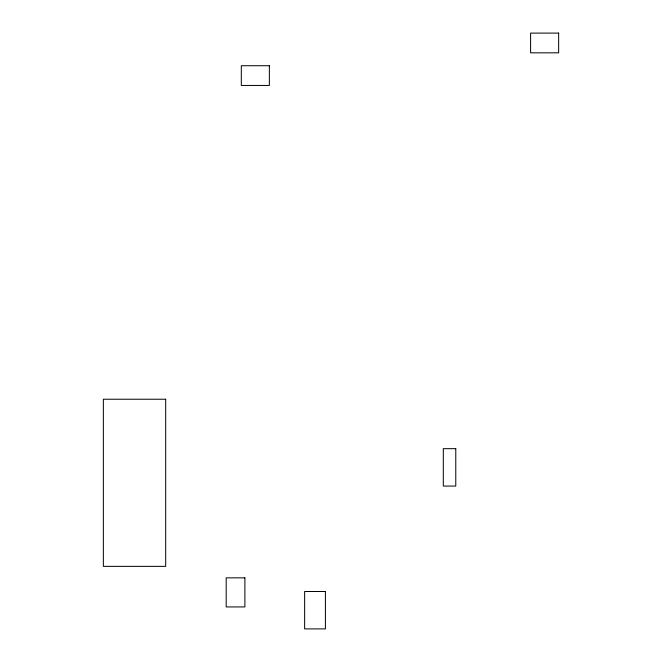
<?xml version="1.0" encoding="UTF-8"?>
<svg xmlns="http://www.w3.org/2000/svg" width="662" height="662" viewBox="0 0 662 662"><rect width="100%" height="100%" fill="white"/><g stroke="black" fill="none" stroke-linecap="round" stroke-linejoin="round"><path stroke-width="0.99" d="M558.645 33.1L530.593 33.1L530.593 52.836L558.645 52.836L558.645 33.1M269.36 65.72L241.307 65.72L241.307 85.456L269.36 85.456L269.36 65.72M165.69 399.227L103.355 399.227L103.355 566.366L165.69 566.366L165.69 399.227M455.779 448.671L443.308 448.671L443.308 486.065L455.779 486.065L455.779 448.671M244.89 577.852L226.189 577.852L226.189 606.938L244.89 606.938L244.89 577.852M325.414 591.505L304.636 591.505L304.636 628.9L325.414 628.9L325.414 591.505"/></g></svg>
